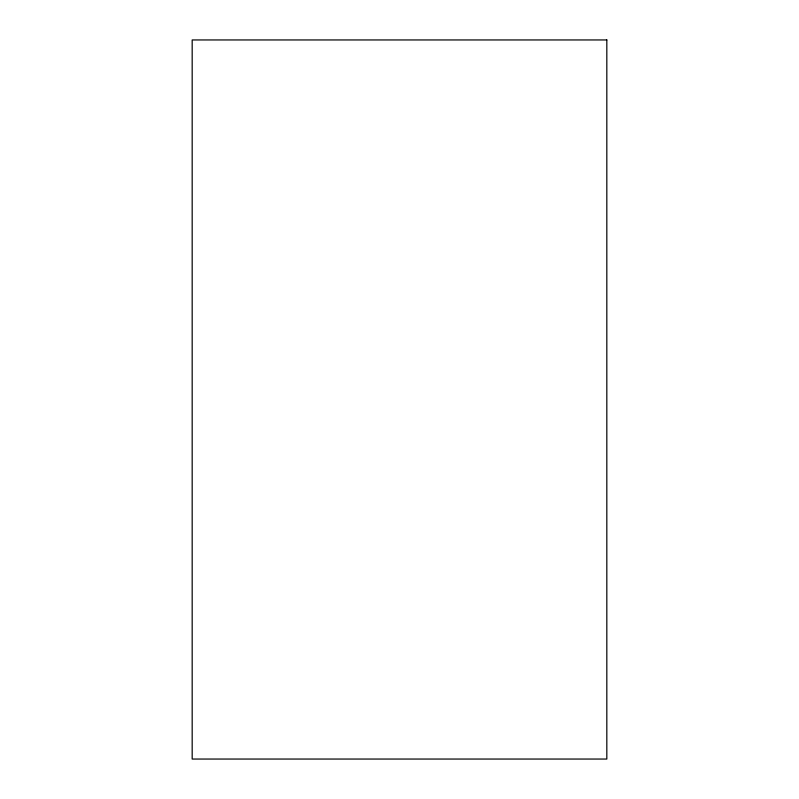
<?xml version="1.0" encoding="UTF-8"?>
<svg xmlns="http://www.w3.org/2000/svg" width="799" height="799" viewBox="0 0 799 799"><rect width="100%" height="100%" fill="white"/><g stroke="black" fill="none" stroke-linecap="round" stroke-linejoin="round"><path stroke-width="1.2" d="M606.821 39.95L192.179 39.95L192.179 759.05L606.821 759.05L606.821 39.95"/></g></svg>
